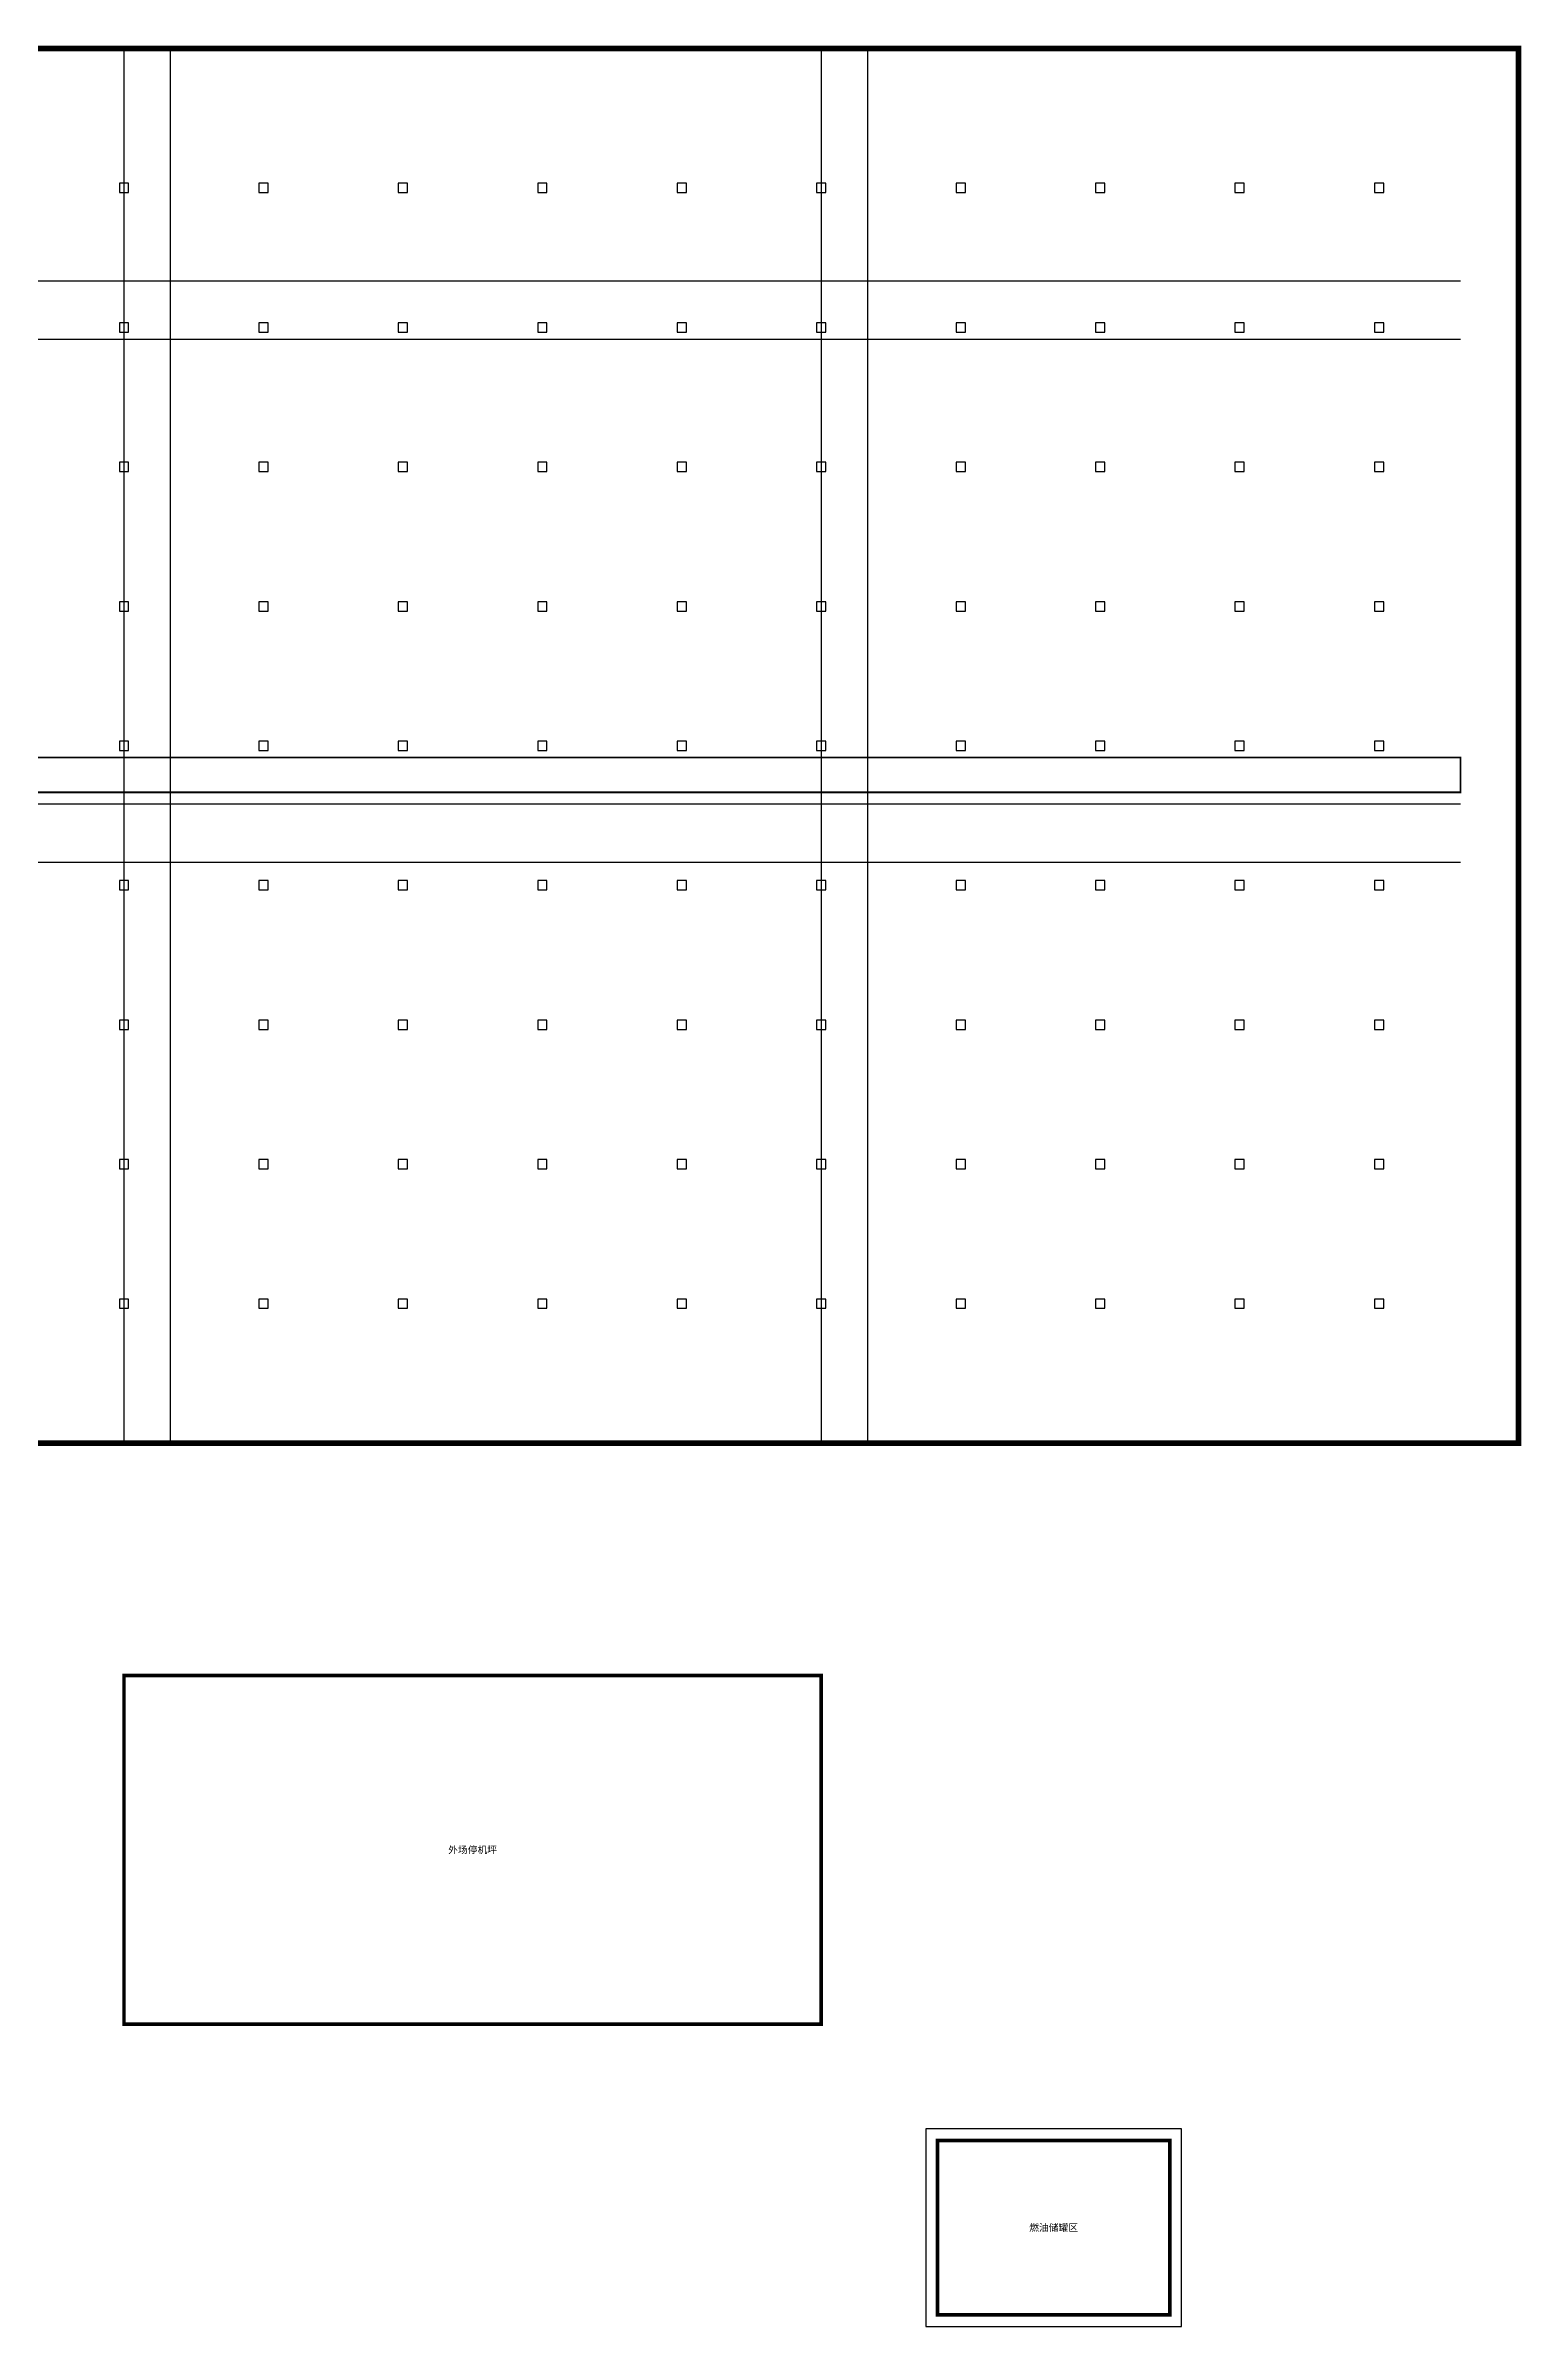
# Model space of a CAD drawing. Header units: metres. Extents: x -10 to 300, y -76 to 120.
# Drawn here: x 173.3 to 300.2, y -76 to 120.3 of the extents above; entities that cross this region are included whole.
import ezdxf
from ezdxf.enums import TextEntityAlignment as Align

# ---------------------------------------------------------------- set-up
doc = ezdxf.new("R2010")
doc.units = ezdxf.units.M
for name, color, linetype in [('A-COLS', 8, 'Continuous'), ('A-WALL', 7, 'Continuous'), ('E-CRANE-10T', 6, 'Continuous'), ('E-CRANE-30T', 6, 'Continuous'), ('P-FLOW-AGV', 30, 'Continuous'), ('S-ZONE-CHEM', 1, 'Continuous'), ('S-ZONE-FIRE', 1, 'Continuous'), ('T-TEXT', 7, 'Continuous')]:
    doc.layers.add(name, color=color, linetype=linetype)

msp = doc.modelspace()

# ---------------------------------------------------------------- linework, layer by layer
at = {"layer": 'A-COLS'}
for points in [[(179.6, 107.6), (180.4, 107.6), (180.4, 108.4), (179.6, 108.4), (179.6, 107.6)], [(191.6, 107.6), (192.4, 107.6), (192.4, 108.4), (191.6, 108.4), (191.6, 107.6)], [(203.6, 107.6), (204.4, 107.6), (204.4, 108.4), (203.6, 108.4), (203.6, 107.6)], [(215.6, 107.6), (216.4, 107.6), (216.4, 108.4), (215.6, 108.4), (215.6, 107.6)], [(227.6, 107.6), (228.4, 107.6), (228.4, 108.4), (227.6, 108.4), (227.6, 107.6)], [(239.6, 107.6), (240.4, 107.6), (240.4, 108.4), (239.6, 108.4), (239.6, 107.6)], [(251.6, 107.6), (252.4, 107.6), (252.4, 108.4), (251.6, 108.4), (251.6, 107.6)], [(263.6, 107.6), (264.4, 107.6), (264.4, 108.4), (263.6, 108.4), (263.6, 107.6)], [(275.6, 107.6), (276.4, 107.6), (276.4, 108.4), (275.6, 108.4), (275.6, 107.6)], [(287.6, 107.6), (288.4, 107.6), (288.4, 108.4), (287.6, 108.4), (287.6, 107.6)], [(179.6, 95.6), (180.4, 95.6), (180.4, 96.4), (179.6, 96.4), (179.6, 95.6)], [(191.6, 95.6), (192.4, 95.6), (192.4, 96.4), (191.6, 96.4), (191.6, 95.6)], [(203.6, 95.6), (204.4, 95.6), (204.4, 96.4), (203.6, 96.4), (203.6, 95.6)], [(215.6, 95.6), (216.4, 95.6), (216.4, 96.4), (215.6, 96.4), (215.6, 95.6)], [(227.6, 95.6), (228.4, 95.6), (228.4, 96.4), (227.6, 96.4), (227.6, 95.6)], [(239.6, 95.6), (240.4, 95.6), (240.4, 96.4), (239.6, 96.4), (239.6, 95.6)], [(251.6, 95.6), (252.4, 95.6), (252.4, 96.4), (251.6, 96.4), (251.6, 95.6)], [(263.6, 95.6), (264.4, 95.6), (264.4, 96.4), (263.6, 96.4), (263.6, 95.6)], [(275.6, 95.6), (276.4, 95.6), (276.4, 96.4), (275.6, 96.4), (275.6, 95.6)], [(287.6, 95.6), (288.4, 95.6), (288.4, 96.4), (287.6, 96.4), (287.6, 95.6)], [(179.6, 83.6), (180.4, 83.6), (180.4, 84.4), (179.6, 84.4), (179.6, 83.6)], [(191.6, 83.6), (192.4, 83.6), (192.4, 84.4), (191.6, 84.4), (191.6, 83.6)], [(203.6, 83.6), (204.4, 83.6), (204.4, 84.4), (203.6, 84.4), (203.6, 83.6)], [(215.6, 83.6), (216.4, 83.6), (216.4, 84.4), (215.6, 84.4), (215.6, 83.6)], [(227.6, 83.6), (228.4, 83.6), (228.4, 84.4), (227.6, 84.4), (227.6, 83.6)], [(239.6, 83.6), (240.4, 83.6), (240.4, 84.4), (239.6, 84.4), (239.6, 83.6)], [(251.6, 83.6), (252.4, 83.6), (252.4, 84.4), (251.6, 84.4), (251.6, 83.6)], [(263.6, 83.6), (264.4, 83.6), (264.4, 84.4), (263.6, 84.4), (263.6, 83.6)], [(275.6, 83.6), (276.4, 83.6), (276.4, 84.4), (275.6, 84.4), (275.6, 83.6)], [(287.6, 83.6), (288.4, 83.6), (288.4, 84.4), (287.6, 84.4), (287.6, 83.6)], [(179.6, 71.6), (180.4, 71.6), (180.4, 72.4), (179.6, 72.4), (179.6, 71.6)], [(191.6, 71.6), (192.4, 71.6), (192.4, 72.4), (191.6, 72.4), (191.6, 71.6)], [(203.6, 71.6), (204.4, 71.6), (204.4, 72.4), (203.6, 72.4), (203.6, 71.6)], [(215.6, 71.6), (216.4, 71.6), (216.4, 72.4), (215.6, 72.4), (215.6, 71.6)], [(227.6, 71.6), (228.4, 71.6), (228.4, 72.4), (227.6, 72.4), (227.6, 71.6)], [(239.6, 71.6), (240.4, 71.6), (240.4, 72.4), (239.6, 72.4), (239.6, 71.6)], [(251.6, 71.6), (252.4, 71.6), (252.4, 72.4), (251.6, 72.4), (251.6, 71.6)], [(263.6, 71.6), (264.4, 71.6), (264.4, 72.4), (263.6, 72.4), (263.6, 71.6)], [(275.6, 71.6), (276.4, 71.6), (276.4, 72.4), (275.6, 72.4), (275.6, 71.6)], [(287.6, 71.6), (288.4, 71.6), (288.4, 72.4), (287.6, 72.4), (287.6, 71.6)], [(179.6, 59.6), (180.4, 59.6), (180.4, 60.4), (179.6, 60.4), (179.6, 59.6)], [(191.6, 59.6), (192.4, 59.6), (192.4, 60.4), (191.6, 60.4), (191.6, 59.6)], [(203.6, 59.6), (204.4, 59.6), (204.4, 60.4), (203.6, 60.4), (203.6, 59.6)], [(215.6, 59.6), (216.4, 59.6), (216.4, 60.4), (215.6, 60.4), (215.6, 59.6)], [(227.6, 59.6), (228.4, 59.6), (228.4, 60.4), (227.6, 60.4), (227.6, 59.6)], [(239.6, 59.6), (240.4, 59.6), (240.4, 60.4), (239.6, 60.4), (239.6, 59.6)], [(251.6, 59.6), (252.4, 59.6), (252.4, 60.4), (251.6, 60.4), (251.6, 59.6)], [(263.6, 59.6), (264.4, 59.6), (264.4, 60.4), (263.6, 60.4), (263.6, 59.6)], [(275.6, 59.6), (276.4, 59.6), (276.4, 60.4), (275.6, 60.4), (275.6, 59.6)], [(287.6, 59.6), (288.4, 59.6), (288.4, 60.4), (287.6, 60.4), (287.6, 59.6)], [(179.6, 47.6), (180.4, 47.6), (180.4, 48.4), (179.6, 48.4), (179.6, 47.6)], [(191.6, 47.6), (192.4, 47.6), (192.4, 48.4), (191.6, 48.4), (191.6, 47.6)], [(203.6, 47.6), (204.4, 47.6), (204.4, 48.4), (203.6, 48.4), (203.6, 47.6)], [(215.6, 47.6), (216.4, 47.6), (216.4, 48.4), (215.6, 48.4), (215.6, 47.6)], [(227.6, 47.6), (228.4, 47.6), (228.4, 48.4), (227.6, 48.4), (227.6, 47.6)], [(239.6, 47.6), (240.4, 47.6), (240.4, 48.4), (239.6, 48.4), (239.6, 47.6)], [(251.6, 47.6), (252.4, 47.6), (252.4, 48.4), (251.6, 48.4), (251.6, 47.6)], [(263.6, 47.6), (264.4, 47.6), (264.4, 48.4), (263.6, 48.4), (263.6, 47.6)], [(275.6, 47.6), (276.4, 47.6), (276.4, 48.4), (275.6, 48.4), (275.6, 47.6)], [(287.6, 47.6), (288.4, 47.6), (288.4, 48.4), (287.6, 48.4), (287.6, 47.6)], [(179.6, 35.6), (180.4, 35.6), (180.4, 36.4), (179.6, 36.4), (179.6, 35.6)], [(191.6, 35.6), (192.4, 35.6), (192.4, 36.4), (191.6, 36.4), (191.6, 35.6)], [(203.6, 35.6), (204.4, 35.6), (204.4, 36.4), (203.6, 36.4), (203.6, 35.6)], [(215.6, 35.6), (216.4, 35.6), (216.4, 36.4), (215.6, 36.4), (215.6, 35.6)], [(227.6, 35.6), (228.4, 35.6), (228.4, 36.4), (227.6, 36.4), (227.6, 35.6)], [(239.6, 35.6), (240.4, 35.6), (240.4, 36.4), (239.6, 36.4), (239.6, 35.6)], [(251.6, 35.6), (252.4, 35.6), (252.4, 36.4), (251.6, 36.4), (251.6, 35.6)], [(263.6, 35.6), (264.4, 35.6), (264.4, 36.4), (263.6, 36.4), (263.6, 35.6)], [(275.6, 35.6), (276.4, 35.6), (276.4, 36.4), (275.6, 36.4), (275.6, 35.6)], [(287.6, 35.6), (288.4, 35.6), (288.4, 36.4), (287.6, 36.4), (287.6, 35.6)], [(179.6, 23.6), (180.4, 23.6), (180.4, 24.4), (179.6, 24.4), (179.6, 23.6)], [(191.6, 23.6), (192.4, 23.6), (192.4, 24.4), (191.6, 24.4), (191.6, 23.6)], [(203.6, 23.6), (204.4, 23.6), (204.4, 24.4), (203.6, 24.4), (203.6, 23.6)], [(215.6, 23.6), (216.4, 23.6), (216.4, 24.4), (215.6, 24.4), (215.6, 23.6)], [(227.6, 23.6), (228.4, 23.6), (228.4, 24.4), (227.6, 24.4), (227.6, 23.6)], [(239.6, 23.6), (240.4, 23.6), (240.4, 24.4), (239.6, 24.4), (239.6, 23.6)], [(251.6, 23.6), (252.4, 23.6), (252.4, 24.4), (251.6, 24.4), (251.6, 23.6)], [(263.6, 23.6), (264.4, 23.6), (264.4, 24.4), (263.6, 24.4), (263.6, 23.6)], [(275.6, 23.6), (276.4, 23.6), (276.4, 24.4), (275.6, 24.4), (275.6, 23.6)], [(287.6, 23.6), (288.4, 23.6), (288.4, 24.4), (287.6, 24.4), (287.6, 23.6)], [(179.6, 11.6), (180.4, 11.6), (180.4, 12.4), (179.6, 12.4), (179.6, 11.6)], [(191.6, 11.6), (192.4, 11.6), (192.4, 12.4), (191.6, 12.4), (191.6, 11.6)], [(203.6, 11.6), (204.4, 11.6), (204.4, 12.4), (203.6, 12.4), (203.6, 11.6)], [(215.6, 11.6), (216.4, 11.6), (216.4, 12.4), (215.6, 12.4), (215.6, 11.6)], [(227.6, 11.6), (228.4, 11.6), (228.4, 12.4), (227.6, 12.4), (227.6, 11.6)], [(239.6, 11.6), (240.4, 11.6), (240.4, 12.4), (239.6, 12.4), (239.6, 11.6)], [(251.6, 11.6), (252.4, 11.6), (252.4, 12.4), (251.6, 12.4), (251.6, 11.6)], [(263.6, 11.6), (264.4, 11.6), (264.4, 12.4), (263.6, 12.4), (263.6, 11.6)], [(275.6, 11.6), (276.4, 11.6), (276.4, 12.4), (275.6, 12.4), (275.6, 11.6)], [(287.6, 11.6), (288.4, 11.6), (288.4, 12.4), (287.6, 12.4), (287.6, 11.6)]]:
    msp.add_lwpolyline(points, close=True, dxfattribs=at)
at = {"layer": 'A-WALL'}
for points, const_width in [([(0, 0), (300, 0), (300, 120), (0, 120), (0, 0)], 0.5), ([(180, -50), (240, -50), (240, -20), (180, -20), (180, -50)], 0.3), ([(250, -75), (270, -75), (270, -60), (250, -60), (250, -75)], 0.3)]:
    msp.add_lwpolyline(points, dxfattribs=dict(at, const_width=const_width))
at = {"layer": 'E-CRANE-10T'}
for p, q in [((5, 55), (295, 55)), ((5, 50), (295, 50))]:
    msp.add_line(p, q, dxfattribs=at)
at = {"layer": 'E-CRANE-30T'}
for p, q in [((5, 100), (295, 100)), ((5, 95), (295, 95))]:
    msp.add_line(p, q, dxfattribs=at)
at = {"layer": 'P-FLOW-AGV', "const_width": 0.15}
msp.add_lwpolyline([(5, 56), (295, 56), (295, 59), (5, 59), (5, 56)], dxfattribs=at)
at = {"layer": 'S-ZONE-CHEM'}
msp.add_lwpolyline([(249, -76), (271, -76), (271, -59), (249, -59), (249, -76)], dxfattribs=at)
at = {"layer": 'S-ZONE-FIRE'}
for points in [[(180, 0), (184, 0), (184, 120), (180, 120), (180, 0)], [(240, 0), (244, 0), (244, 120), (240, 120), (240, 0)]]:
    msp.add_lwpolyline(points, dxfattribs=at)

# ---------------------------------------------------------------- texts
at = {"layer": 'T-TEXT'}
for s, p in [('外场停机坪', (210, -35)), ('燃油储罐区', (260, -67.5))]:
    msp.add_text(s, height=0.6, dxfattribs=at).set_placement(p, align=Align.MIDDLE_CENTER)

doc.saveas('drawing.dxf')
